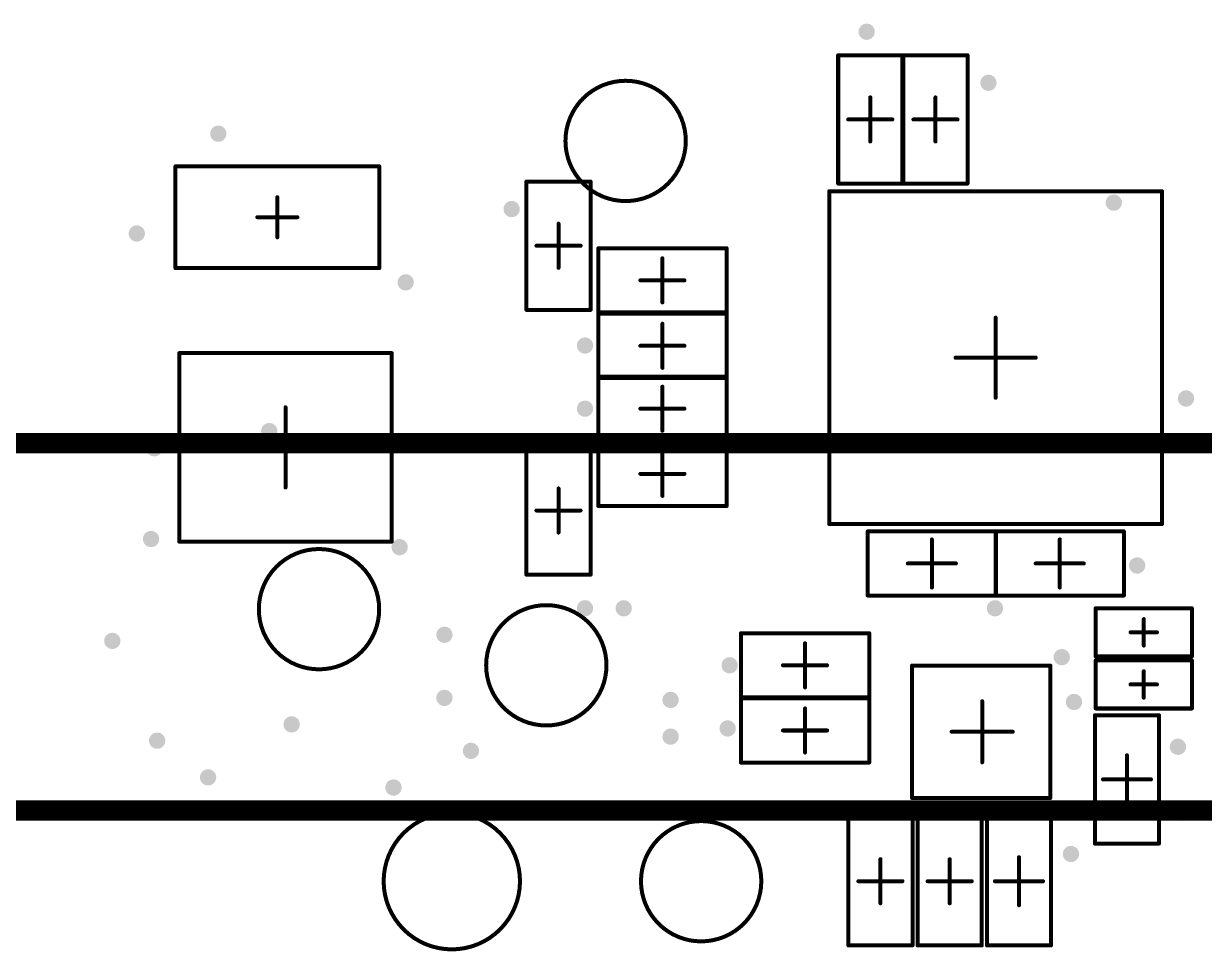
# Model space of a CAD drawing. Header units: inches. Extents: x -0.46 to 4.93, y -0.49 to 6.86.
# Drawn here: x 0.525 to 1.105, y 2.903 to 3.358 of the extents above; entities that cross this region are included whole.
import ezdxf

# ---------------------------------------------------------------- set-up
doc = ezdxf.new("R2010")
doc.units = ezdxf.units.IN
doc.header["$MEASUREMENT"] = 0
for name, color, linetype in [('Dimensions', 56, 'Continuous'), ('Top Courtyard', 56, 'Continuous'), ('Via Holes', 16, 'Continuous')]:
    doc.layers.add(name, color=color, linetype=linetype)

# ---------------------------------------------------------------- blocks, each defined once
blk = doc.blocks.new('LSF0102DQER_60')
at = {"layer": 'Top Courtyard'}
for points in [[(0.03445, 0.03248, 0.00197, 0.00197, 0), (-0.03346, 0.03248, 0.00197, 0.00197, 0)], [(-0.03346, 0.03248, 0.00197, 0.00197, 0), (-0.03346, -0.03248, 0.00197, 0.00197, 0)], [(0.03445, 0.03248, 0.00197, 0.00197, 0), (0.03445, -0.03248, 0.00197, 0.00197, 0)], [(0, -0.015, 0.00197, 0.00197, 0), (0, 0.015, 0.00197, 0.00197, 0)], [(0.015, 0, 0.00197, 0.00197, 0), (-0.015, 0, 0.00197, 0.00197, 0)], [(0.03445, -0.03248, 0.00197, 0.00197, 0), (-0.03346, -0.03248, 0.00197, 0.00197, 0)]]:
    blk.add_lwpolyline(points, format="xyseb", dxfattribs=at)
for points in [[(-0.03396, 0.03248, 0.000984, 0.000984, 1), (-0.03297, 0.03248, 0.000984, 0.000984, 1)], [(-0.03396, 0.03248, 0.000984, 0.000984, 1), (-0.03297, 0.03248, 0.000984, 0.000984, 1)], [(0.03396, 0.03248, 0.000984, 0.000984, 1), (0.03494, 0.03248, 0.000984, 0.000984, 1)], [(0.03396, 0.03248, 0.000984, 0.000984, 1), (0.03494, 0.03248, 0.000984, 0.000984, 1)], [(-0.00049, 0.015, 0.000984, 0.000984, 1), (0.00049, 0.015, 0.000984, 0.000984, 1)], [(-0.01549, 0, 0.000984, 0.000984, 1), (-0.01451, 0, 0.000984, 0.000984, 1)], [(0.01451, 0, 0.000984, 0.000984, 1), (0.01549, 0, 0.000984, 0.000984, 1)], [(-0.00049, -0.015, 0.000984, 0.000984, 1), (0.00049, -0.015, 0.000984, 0.000984, 1)], [(-0.03396, -0.03248, 0.000984, 0.000984, 1), (-0.03297, -0.03248, 0.000984, 0.000984, 1)], [(-0.03396, -0.03248, 0.000984, 0.000984, 1), (-0.03297, -0.03248, 0.000984, 0.000984, 1)], [(0.03396, -0.03248, 0.000984, 0.000984, 1), (0.03494, -0.03248, 0.000984, 0.000984, 1)], [(0.03396, -0.03248, 0.000984, 0.000984, 1), (0.03494, -0.03248, 0.000984, 0.000984, 1)]]:
    blk.add_lwpolyline(points, format="xyseb", close=True, dxfattribs=at)
blk = doc.blocks.new('PQFN50P350X350X100_HS_19N_61')
at = {"layer": 'Top Courtyard'}
for points in [[(0.08169, 0.08169, 0.00197, 0.00197, 0), (-0.08169, 0.08169, 0.00197, 0.00197, 0)], [(-0.08169, 0.08169, 0.00197, 0.00197, 0), (-0.08169, -0.08169, 0.00197, 0.00197, 0)], [(0.08169, 0.08169, 0.00197, 0.00197, 0), (0.08169, -0.08169, 0.00197, 0.00197, 0)], [(0, 0.01969, 0.00197, 0.00197, 0), (0, -0.01969, 0.00197, 0.00197, 0)], [(0.01969, 0, 0.00197, 0.00197, 0), (-0.01969, 0, 0.00197, 0.00197, 0)], [(0.08169, -0.08169, 0.00197, 0.00197, 0), (-0.08169, -0.08169, 0.00197, 0.00197, 0)]]:
    blk.add_lwpolyline(points, format="xyseb", dxfattribs=at)
for points in [[(-0.08218, 0.08169, 0.000984, 0.000984, 1), (-0.0812, 0.08169, 0.000984, 0.000984, 1)], [(-0.08218, 0.08169, 0.000984, 0.000984, 1), (-0.0812, 0.08169, 0.000984, 0.000984, 1)], [(0.0812, 0.08169, 0.000984, 0.000984, 1), (0.08218, 0.08169, 0.000984, 0.000984, 1)], [(0.0812, 0.08169, 0.000984, 0.000984, 1), (0.08218, 0.08169, 0.000984, 0.000984, 1)], [(-0.00049, 0.01969, 0.000984, 0.000984, 1), (0.00049, 0.01969, 0.000984, 0.000984, 1)], [(-0.02018, 0, 0.000984, 0.000984, 1), (-0.01919, 0, 0.000984, 0.000984, 1)], [(0.01919, 0, 0.000984, 0.000984, 1), (0.02018, 0, 0.000984, 0.000984, 1)], [(-0.00049, -0.01969, 0.000984, 0.000984, 1), (0.00049, -0.01969, 0.000984, 0.000984, 1)], [(-0.08218, -0.08169, 0.000984, 0.000984, 1), (-0.0812, -0.08169, 0.000984, 0.000984, 1)], [(-0.08218, -0.08169, 0.000984, 0.000984, 1), (-0.0812, -0.08169, 0.000984, 0.000984, 1)], [(0.0812, -0.08169, 0.000984, 0.000984, 1), (0.08218, -0.08169, 0.000984, 0.000984, 1)], [(0.0812, -0.08169, 0.000984, 0.000984, 1), (0.08218, -0.08169, 0.000984, 0.000984, 1)]]:
    blk.add_lwpolyline(points, format="xyseb", close=True, dxfattribs=at)
blk = doc.blocks.new('TP_1_2___63')
at = {"layer": 'Top Courtyard'}
for points in [[(0.03346, 0, 0.00197, 0.00197, 1), (-0.03346, 0, 0.00197, 0.00197, 1)], [(-0.03396, 0, 0.000984, 0.000984, 1), (-0.03297, 0, 0.000984, 0.000984, 1)], [(0.03297, 0, 0.000984, 0.000984, 1), (0.03396, 0, 0.000984, 0.000984, 1)]]:
    blk.add_lwpolyline(points, format="xyseb", close=True, dxfattribs=at)
blk = doc.blocks.new('TP_1___64')
at = {"layer": 'Top Courtyard'}
for points in [[(0.02953, 0, 0.00197, 0.00197, 1), (-0.02953, 0, 0.00197, 0.00197, 1)], [(-0.03002, 0, 0.000984, 0.000984, 1), (-0.02904, 0, 0.000984, 0.000984, 1)], [(0.02904, 0, 0.000984, 0.000984, 1), (0.03002, 0, 0.000984, 0.000984, 1)]]:
    blk.add_lwpolyline(points, format="xyseb", close=True, dxfattribs=at)
blk = doc.blocks.new('TP_1___65')
at = {"layer": 'Top Courtyard'}
for points in [[(0.02953, 0, 0.00197, 0.00197, 1), (-0.02953, 0, 0.00197, 0.00197, 1)], [(-0.03002, 0, 0.000984, 0.000984, 1), (-0.02904, 0, 0.000984, 0.000984, 1)], [(0.02904, 0, 0.000984, 0.000984, 1), (0.03002, 0, 0.000984, 0.000984, 1)]]:
    blk.add_lwpolyline(points, format="xyseb", close=True, dxfattribs=at)
blk = doc.blocks.new('TP_1___66')
at = {"layer": 'Top Courtyard'}
for points in [[(0.02953, 0, 0.00197, 0.00197, 1), (-0.02953, 0, 0.00197, 0.00197, 1)], [(-0.03002, 0, 0.000984, 0.000984, 1), (-0.02904, 0, 0.000984, 0.000984, 1)], [(0.02904, 0, 0.000984, 0.000984, 1), (0.03002, 0, 0.000984, 0.000984, 1)]]:
    blk.add_lwpolyline(points, format="xyseb", close=True, dxfattribs=at)
blk = doc.blocks.new('TP_1___67')
at = {"layer": 'Top Courtyard'}
for points in [[(0.02953, 0, 0.00197, 0.00197, 1), (-0.02953, 0, 0.00197, 0.00197, 1)], [(-0.03002, 0, 0.000984, 0.000984, 1), (-0.02904, 0, 0.000984, 0.000984, 1)], [(0.02904, 0, 0.000984, 0.000984, 1), (0.03002, 0, 0.000984, 0.000984, 1)]]:
    blk.add_lwpolyline(points, format="xyseb", close=True, dxfattribs=at)
blk = doc.blocks.new('RESC0402_1005__L_73')
at = {"layer": 'Top Courtyard'}
for points in [[(-0.0315, -0.01575, 0.00197, 0.00197, 0), (-0.0315, 0.01575, 0.00197, 0.00197, 0)], [(-0.0315, 0.01575, 0.00197, 0.00197, 0), (0.0315, 0.01575, 0.00197, 0.00197, 0)], [(0, -0.01083, 0.00197, 0.00197, 0), (0, 0.01083, 0.00197, 0.00197, 0)], [(0.0315, -0.01575, 0.00197, 0.00197, 0), (0.0315, 0.01575, 0.00197, 0.00197, 0)], [(-0.01083, 0, 0.00197, 0.00197, 0), (0.01083, 0, 0.00197, 0.00197, 0)], [(-0.0315, -0.01575, 0.00197, 0.00197, 0), (0.0315, -0.01575, 0.00197, 0.00197, 0)]]:
    blk.add_lwpolyline(points, format="xyseb", dxfattribs=at)
for points in [[(-0.03199, 0.01575, 0.000984, 0.000984, 1), (-0.031, 0.01575, 0.000984, 0.000984, 1)], [(-0.03199, 0.01575, 0.000984, 0.000984, 1), (-0.031, 0.01575, 0.000984, 0.000984, 1)], [(-0.00049, 0.01083, 0.000984, 0.000984, 1), (0.00049, 0.01083, 0.000984, 0.000984, 1)], [(0.031, 0.01575, 0.000984, 0.000984, 1), (0.03199, 0.01575, 0.000984, 0.000984, 1)], [(0.031, 0.01575, 0.000984, 0.000984, 1), (0.03199, 0.01575, 0.000984, 0.000984, 1)], [(-0.01132, 0, 0.000984, 0.000984, 1), (-0.01033, 0, 0.000984, 0.000984, 1)], [(0.01033, 0, 0.000984, 0.000984, 1), (0.01132, 0, 0.000984, 0.000984, 1)], [(-0.00049, -0.01083, 0.000984, 0.000984, 1), (0.00049, -0.01083, 0.000984, 0.000984, 1)], [(-0.03199, -0.01575, 0.000984, 0.000984, 1), (-0.031, -0.01575, 0.000984, 0.000984, 1)], [(-0.03199, -0.01575, 0.000984, 0.000984, 1), (-0.031, -0.01575, 0.000984, 0.000984, 1)], [(0.031, -0.01575, 0.000984, 0.000984, 1), (0.03199, -0.01575, 0.000984, 0.000984, 1)], [(0.031, -0.01575, 0.000984, 0.000984, 1), (0.03199, -0.01575, 0.000984, 0.000984, 1)]]:
    blk.add_lwpolyline(points, format="xyseb", close=True, dxfattribs=at)
blk = doc.blocks.new('RESC0201_0603__L_74')
at = {"layer": 'Top Courtyard'}
for points in [[(-0.02362, 0.01181, 0.00197, 0.00197, 0), (-0.02362, -0.01181, 0.00197, 0.00197, 0)], [(-0.02362, 0.01181, 0.00197, 0.00197, 0), (0.02362, 0.01181, 0.00197, 0.00197, 0)], [(0.02362, -0.01181, 0.00197, 0.00197, 0), (0.02362, 0.01181, 0.00197, 0.00197, 0)], [(0, -0.0065, 0.00197, 0.00197, 0), (0, 0.0065, 0.00197, 0.00197, 0)], [(-0.0065, 0, 0.00197, 0.00197, 0), (0.0065, 0, 0.00197, 0.00197, 0)], [(-0.02362, -0.01181, 0.00197, 0.00197, 0), (0.02362, -0.01181, 0.00197, 0.00197, 0)]]:
    blk.add_lwpolyline(points, format="xyseb", dxfattribs=at)
for points in [[(-0.02411, 0.01181, 0.000984, 0.000984, 1), (-0.02313, 0.01181, 0.000984, 0.000984, 1)], [(-0.02411, 0.01181, 0.000984, 0.000984, 1), (-0.02313, 0.01181, 0.000984, 0.000984, 1)], [(0.02313, 0.01181, 0.000984, 0.000984, 1), (0.02411, 0.01181, 0.000984, 0.000984, 1)], [(0.02313, 0.01181, 0.000984, 0.000984, 1), (0.02411, 0.01181, 0.000984, 0.000984, 1)], [(-0.00049, 0.0065, 0.000984, 0.000984, 1), (0.00049, 0.0065, 0.000984, 0.000984, 1)], [(-0.00699, 0, 0.000984, 0.000984, 1), (-0.006, 0, 0.000984, 0.000984, 1)], [(0.006, 0, 0.000984, 0.000984, 1), (0.00699, 0, 0.000984, 0.000984, 1)], [(-0.00049, -0.0065, 0.000984, 0.000984, 1), (0.00049, -0.0065, 0.000984, 0.000984, 1)], [(-0.02411, -0.01181, 0.000984, 0.000984, 1), (-0.02313, -0.01181, 0.000984, 0.000984, 1)], [(-0.02411, -0.01181, 0.000984, 0.000984, 1), (-0.02313, -0.01181, 0.000984, 0.000984, 1)], [(0.02313, -0.01181, 0.000984, 0.000984, 1), (0.02411, -0.01181, 0.000984, 0.000984, 1)], [(0.02313, -0.01181, 0.000984, 0.000984, 1), (0.02411, -0.01181, 0.000984, 0.000984, 1)]]:
    blk.add_lwpolyline(points, format="xyseb", close=True, dxfattribs=at)
blk = doc.blocks.new('RESC0402_1005__L_75')
at = {"layer": 'Top Courtyard'}
for points in [[(-0.0315, -0.01575, 0.00197, 0.00197, 0), (-0.0315, 0.01575, 0.00197, 0.00197, 0)], [(-0.0315, 0.01575, 0.00197, 0.00197, 0), (0.0315, 0.01575, 0.00197, 0.00197, 0)], [(0, -0.01083, 0.00197, 0.00197, 0), (0, 0.01083, 0.00197, 0.00197, 0)], [(0.0315, -0.01575, 0.00197, 0.00197, 0), (0.0315, 0.01575, 0.00197, 0.00197, 0)], [(-0.01083, 0, 0.00197, 0.00197, 0), (0.01083, 0, 0.00197, 0.00197, 0)], [(-0.0315, -0.01575, 0.00197, 0.00197, 0), (0.0315, -0.01575, 0.00197, 0.00197, 0)]]:
    blk.add_lwpolyline(points, format="xyseb", dxfattribs=at)
for points in [[(-0.03199, 0.01575, 0.000984, 0.000984, 1), (-0.031, 0.01575, 0.000984, 0.000984, 1)], [(-0.03199, 0.01575, 0.000984, 0.000984, 1), (-0.031, 0.01575, 0.000984, 0.000984, 1)], [(-0.00049, 0.01083, 0.000984, 0.000984, 1), (0.00049, 0.01083, 0.000984, 0.000984, 1)], [(0.031, 0.01575, 0.000984, 0.000984, 1), (0.03199, 0.01575, 0.000984, 0.000984, 1)], [(0.031, 0.01575, 0.000984, 0.000984, 1), (0.03199, 0.01575, 0.000984, 0.000984, 1)], [(-0.01132, 0, 0.000984, 0.000984, 1), (-0.01033, 0, 0.000984, 0.000984, 1)], [(0.01033, 0, 0.000984, 0.000984, 1), (0.01132, 0, 0.000984, 0.000984, 1)], [(-0.00049, -0.01083, 0.000984, 0.000984, 1), (0.00049, -0.01083, 0.000984, 0.000984, 1)], [(-0.03199, -0.01575, 0.000984, 0.000984, 1), (-0.031, -0.01575, 0.000984, 0.000984, 1)], [(-0.03199, -0.01575, 0.000984, 0.000984, 1), (-0.031, -0.01575, 0.000984, 0.000984, 1)], [(0.031, -0.01575, 0.000984, 0.000984, 1), (0.03199, -0.01575, 0.000984, 0.000984, 1)], [(0.031, -0.01575, 0.000984, 0.000984, 1), (0.03199, -0.01575, 0.000984, 0.000984, 1)]]:
    blk.add_lwpolyline(points, format="xyseb", close=True, dxfattribs=at)
blk = doc.blocks.new('RESC0201_0603__L_76')
at = {"layer": 'Top Courtyard'}
for points in [[(-0.02362, -0.01181, 0.00197, 0.00197, 0), (-0.02362, 0.01181, 0.00197, 0.00197, 0)], [(-0.02362, 0.01181, 0.00197, 0.00197, 0), (0.02362, 0.01181, 0.00197, 0.00197, 0)], [(0.02362, -0.01181, 0.00197, 0.00197, 0), (0.02362, 0.01181, 0.00197, 0.00197, 0)], [(0, -0.0065, 0.00197, 0.00197, 0), (0, 0.0065, 0.00197, 0.00197, 0)], [(-0.0065, 0, 0.00197, 0.00197, 0), (0.0065, 0, 0.00197, 0.00197, 0)], [(-0.02362, -0.01181, 0.00197, 0.00197, 0), (0.02362, -0.01181, 0.00197, 0.00197, 0)]]:
    blk.add_lwpolyline(points, format="xyseb", dxfattribs=at)
for points in [[(-0.02411, 0.01181, 0.000984, 0.000984, 1), (-0.02313, 0.01181, 0.000984, 0.000984, 1)], [(-0.02411, 0.01181, 0.000984, 0.000984, 1), (-0.02313, 0.01181, 0.000984, 0.000984, 1)], [(0.02313, 0.01181, 0.000984, 0.000984, 1), (0.02411, 0.01181, 0.000984, 0.000984, 1)], [(0.02313, 0.01181, 0.000984, 0.000984, 1), (0.02411, 0.01181, 0.000984, 0.000984, 1)], [(-0.00049, 0.0065, 0.000984, 0.000984, 1), (0.00049, 0.0065, 0.000984, 0.000984, 1)], [(-0.00699, 0, 0.000984, 0.000984, 1), (-0.006, 0, 0.000984, 0.000984, 1)], [(0.006, 0, 0.000984, 0.000984, 1), (0.00699, 0, 0.000984, 0.000984, 1)], [(-0.00049, -0.0065, 0.000984, 0.000984, 1), (0.00049, -0.0065, 0.000984, 0.000984, 1)], [(-0.02411, -0.01181, 0.000984, 0.000984, 1), (-0.02313, -0.01181, 0.000984, 0.000984, 1)], [(-0.02411, -0.01181, 0.000984, 0.000984, 1), (-0.02313, -0.01181, 0.000984, 0.000984, 1)], [(0.02313, -0.01181, 0.000984, 0.000984, 1), (0.02411, -0.01181, 0.000984, 0.000984, 1)], [(0.02313, -0.01181, 0.000984, 0.000984, 1), (0.02411, -0.01181, 0.000984, 0.000984, 1)]]:
    blk.add_lwpolyline(points, format="xyseb", close=True, dxfattribs=at)
blk = doc.blocks.new('RESC0402_1005__L_77')
at = {"layer": 'Top Courtyard'}
for points in [[(-0.0315, 0.01575, 0.00197, 0.00197, 0), (-0.0315, -0.01575, 0.00197, 0.00197, 0)], [(-0.0315, 0.01575, 0.00197, 0.00197, 0), (0.0315, 0.01575, 0.00197, 0.00197, 0)], [(0, 0.01083, 0.00197, 0.00197, 0), (0, -0.01083, 0.00197, 0.00197, 0)], [(0.0315, 0.01575, 0.00197, 0.00197, 0), (0.0315, -0.01575, 0.00197, 0.00197, 0)], [(-0.01083, 0, 0.00197, 0.00197, 0), (0.01083, 0, 0.00197, 0.00197, 0)], [(-0.0315, -0.01575, 0.00197, 0.00197, 0), (0.0315, -0.01575, 0.00197, 0.00197, 0)]]:
    blk.add_lwpolyline(points, format="xyseb", dxfattribs=at)
for points in [[(-0.03199, 0.01575, 0.000984, 0.000984, 1), (-0.031, 0.01575, 0.000984, 0.000984, 1)], [(-0.03199, 0.01575, 0.000984, 0.000984, 1), (-0.031, 0.01575, 0.000984, 0.000984, 1)], [(-0.00049, 0.01083, 0.000984, 0.000984, 1), (0.00049, 0.01083, 0.000984, 0.000984, 1)], [(0.031, 0.01575, 0.000984, 0.000984, 1), (0.03199, 0.01575, 0.000984, 0.000984, 1)], [(0.031, 0.01575, 0.000984, 0.000984, 1), (0.03199, 0.01575, 0.000984, 0.000984, 1)], [(-0.01132, 0, 0.000984, 0.000984, 1), (-0.01033, 0, 0.000984, 0.000984, 1)], [(0.01033, 0, 0.000984, 0.000984, 1), (0.01132, 0, 0.000984, 0.000984, 1)], [(-0.00049, -0.01083, 0.000984, 0.000984, 1), (0.00049, -0.01083, 0.000984, 0.000984, 1)], [(-0.03199, -0.01575, 0.000984, 0.000984, 1), (-0.031, -0.01575, 0.000984, 0.000984, 1)], [(-0.03199, -0.01575, 0.000984, 0.000984, 1), (-0.031, -0.01575, 0.000984, 0.000984, 1)], [(0.031, -0.01575, 0.000984, 0.000984, 1), (0.03199, -0.01575, 0.000984, 0.000984, 1)], [(0.031, -0.01575, 0.000984, 0.000984, 1), (0.03199, -0.01575, 0.000984, 0.000984, 1)]]:
    blk.add_lwpolyline(points, format="xyseb", close=True, dxfattribs=at)
blk = doc.blocks.new('RESC0402_1005__L_78')
at = {"layer": 'Top Courtyard'}
for points in [[(-0.0315, 0.01575, 0.00197, 0.00197, 0), (-0.0315, -0.01575, 0.00197, 0.00197, 0)], [(-0.0315, 0.01575, 0.00197, 0.00197, 0), (0.0315, 0.01575, 0.00197, 0.00197, 0)], [(0, 0.01083, 0.00197, 0.00197, 0), (0, -0.01083, 0.00197, 0.00197, 0)], [(0.0315, 0.01575, 0.00197, 0.00197, 0), (0.0315, -0.01575, 0.00197, 0.00197, 0)], [(-0.01083, 0, 0.00197, 0.00197, 0), (0.01083, 0, 0.00197, 0.00197, 0)], [(0.0315, -0.01575, 0.00197, 0.00197, 0), (-0.0315, -0.01575, 0.00197, 0.00197, 0)]]:
    blk.add_lwpolyline(points, format="xyseb", dxfattribs=at)
for points in [[(-0.03199, 0.01575, 0.000984, 0.000984, 1), (-0.031, 0.01575, 0.000984, 0.000984, 1)], [(-0.03199, 0.01575, 0.000984, 0.000984, 1), (-0.031, 0.01575, 0.000984, 0.000984, 1)], [(-0.00049, 0.01083, 0.000984, 0.000984, 1), (0.00049, 0.01083, 0.000984, 0.000984, 1)], [(0.031, 0.01575, 0.000984, 0.000984, 1), (0.03199, 0.01575, 0.000984, 0.000984, 1)], [(0.031, 0.01575, 0.000984, 0.000984, 1), (0.03199, 0.01575, 0.000984, 0.000984, 1)], [(-0.01132, 0, 0.000984, 0.000984, 1), (-0.01033, 0, 0.000984, 0.000984, 1)], [(0.01033, 0, 0.000984, 0.000984, 1), (0.01132, 0, 0.000984, 0.000984, 1)], [(-0.00049, -0.01083, 0.000984, 0.000984, 1), (0.00049, -0.01083, 0.000984, 0.000984, 1)], [(-0.03199, -0.01575, 0.000984, 0.000984, 1), (-0.031, -0.01575, 0.000984, 0.000984, 1)], [(-0.03199, -0.01575, 0.000984, 0.000984, 1), (-0.031, -0.01575, 0.000984, 0.000984, 1)], [(0.031, -0.01575, 0.000984, 0.000984, 1), (0.03199, -0.01575, 0.000984, 0.000984, 1)], [(0.031, -0.01575, 0.000984, 0.000984, 1), (0.03199, -0.01575, 0.000984, 0.000984, 1)]]:
    blk.add_lwpolyline(points, format="xyseb", close=True, dxfattribs=at)
blk = doc.blocks.new('RESC0402_1005__L_79')
at = {"layer": 'Top Courtyard'}
for points in [[(-0.0315, -0.01575, 0.00197, 0.00197, 0), (-0.0315, 0.01575, 0.00197, 0.00197, 0)], [(-0.0315, 0.01575, 0.00197, 0.00197, 0), (0.0315, 0.01575, 0.00197, 0.00197, 0)], [(0, 0.01083, 0.00197, 0.00197, 0), (0, -0.01083, 0.00197, 0.00197, 0)], [(0.0315, -0.01575, 0.00197, 0.00197, 0), (0.0315, 0.01575, 0.00197, 0.00197, 0)], [(-0.01083, 0, 0.00197, 0.00197, 0), (0.01083, 0, 0.00197, 0.00197, 0)], [(-0.0315, -0.01575, 0.00197, 0.00197, 0), (0.0315, -0.01575, 0.00197, 0.00197, 0)]]:
    blk.add_lwpolyline(points, format="xyseb", dxfattribs=at)
for points in [[(-0.03199, 0.01575, 0.000984, 0.000984, 1), (-0.031, 0.01575, 0.000984, 0.000984, 1)], [(-0.03199, 0.01575, 0.000984, 0.000984, 1), (-0.031, 0.01575, 0.000984, 0.000984, 1)], [(-0.00049, 0.01083, 0.000984, 0.000984, 1), (0.00049, 0.01083, 0.000984, 0.000984, 1)], [(0.031, 0.01575, 0.000984, 0.000984, 1), (0.03199, 0.01575, 0.000984, 0.000984, 1)], [(0.031, 0.01575, 0.000984, 0.000984, 1), (0.03199, 0.01575, 0.000984, 0.000984, 1)], [(-0.01132, 0, 0.000984, 0.000984, 1), (-0.01033, 0, 0.000984, 0.000984, 1)], [(0.01033, 0, 0.000984, 0.000984, 1), (0.01132, 0, 0.000984, 0.000984, 1)], [(-0.00049, -0.01083, 0.000984, 0.000984, 1), (0.00049, -0.01083, 0.000984, 0.000984, 1)], [(-0.03199, -0.01575, 0.000984, 0.000984, 1), (-0.031, -0.01575, 0.000984, 0.000984, 1)], [(-0.03199, -0.01575, 0.000984, 0.000984, 1), (-0.031, -0.01575, 0.000984, 0.000984, 1)], [(0.031, -0.01575, 0.000984, 0.000984, 1), (0.03199, -0.01575, 0.000984, 0.000984, 1)], [(0.031, -0.01575, 0.000984, 0.000984, 1), (0.03199, -0.01575, 0.000984, 0.000984, 1)]]:
    blk.add_lwpolyline(points, format="xyseb", close=True, dxfattribs=at)
blk = doc.blocks.new('RESC0402_1005__L_80')
at = {"layer": 'Top Courtyard'}
for points in [[(-0.0315, -0.01575, 0.00197, 0.00197, 0), (-0.0315, 0.01575, 0.00197, 0.00197, 0)], [(-0.0315, 0.01575, 0.00197, 0.00197, 0), (0.0315, 0.01575, 0.00197, 0.00197, 0)], [(0, -0.01083, 0.00197, 0.00197, 0), (0, 0.01083, 0.00197, 0.00197, 0)], [(0.0315, -0.01575, 0.00197, 0.00197, 0), (0.0315, 0.01575, 0.00197, 0.00197, 0)], [(-0.01083, 0, 0.00197, 0.00197, 0), (0.01083, 0, 0.00197, 0.00197, 0)], [(-0.0315, -0.01575, 0.00197, 0.00197, 0), (0.0315, -0.01575, 0.00197, 0.00197, 0)]]:
    blk.add_lwpolyline(points, format="xyseb", dxfattribs=at)
for points in [[(-0.03199, 0.01575, 0.000984, 0.000984, 1), (-0.031, 0.01575, 0.000984, 0.000984, 1)], [(-0.03199, 0.01575, 0.000984, 0.000984, 1), (-0.031, 0.01575, 0.000984, 0.000984, 1)], [(-0.00049, 0.01083, 0.000984, 0.000984, 1), (0.00049, 0.01083, 0.000984, 0.000984, 1)], [(0.031, 0.01575, 0.000984, 0.000984, 1), (0.03199, 0.01575, 0.000984, 0.000984, 1)], [(0.031, 0.01575, 0.000984, 0.000984, 1), (0.03199, 0.01575, 0.000984, 0.000984, 1)], [(-0.01132, 0, 0.000984, 0.000984, 1), (-0.01033, 0, 0.000984, 0.000984, 1)], [(0.01033, 0, 0.000984, 0.000984, 1), (0.01132, 0, 0.000984, 0.000984, 1)], [(-0.00049, -0.01083, 0.000984, 0.000984, 1), (0.00049, -0.01083, 0.000984, 0.000984, 1)], [(-0.03199, -0.01575, 0.000984, 0.000984, 1), (-0.031, -0.01575, 0.000984, 0.000984, 1)], [(-0.03199, -0.01575, 0.000984, 0.000984, 1), (-0.031, -0.01575, 0.000984, 0.000984, 1)], [(0.031, -0.01575, 0.000984, 0.000984, 1), (0.03199, -0.01575, 0.000984, 0.000984, 1)], [(0.031, -0.01575, 0.000984, 0.000984, 1), (0.03199, -0.01575, 0.000984, 0.000984, 1)]]:
    blk.add_lwpolyline(points, format="xyseb", close=True, dxfattribs=at)
blk = doc.blocks.new('RESC0402_1005__L_81')
at = {"layer": 'Top Courtyard'}
for points in [[(-0.0315, -0.01575, 0.00197, 0.00197, 0), (-0.0315, 0.01575, 0.00197, 0.00197, 0)], [(-0.0315, 0.01575, 0.00197, 0.00197, 0), (0.0315, 0.01575, 0.00197, 0.00197, 0)], [(0, -0.01083, 0.00197, 0.00197, 0), (0, 0.01083, 0.00197, 0.00197, 0)], [(0.0315, 0.01575, 0.00197, 0.00197, 0), (0.0315, -0.01575, 0.00197, 0.00197, 0)], [(-0.01083, 0, 0.00197, 0.00197, 0), (0.01083, 0, 0.00197, 0.00197, 0)], [(-0.0315, -0.01575, 0.00197, 0.00197, 0), (0.0315, -0.01575, 0.00197, 0.00197, 0)]]:
    blk.add_lwpolyline(points, format="xyseb", dxfattribs=at)
for points in [[(-0.03199, 0.01575, 0.000984, 0.000984, 1), (-0.031, 0.01575, 0.000984, 0.000984, 1)], [(-0.03199, 0.01575, 0.000984, 0.000984, 1), (-0.031, 0.01575, 0.000984, 0.000984, 1)], [(-0.00049, 0.01083, 0.000984, 0.000984, 1), (0.00049, 0.01083, 0.000984, 0.000984, 1)], [(0.031, 0.01575, 0.000984, 0.000984, 1), (0.03199, 0.01575, 0.000984, 0.000984, 1)], [(0.031, 0.01575, 0.000984, 0.000984, 1), (0.03199, 0.01575, 0.000984, 0.000984, 1)], [(-0.01132, 0, 0.000984, 0.000984, 1), (-0.01033, 0, 0.000984, 0.000984, 1)], [(0.01033, 0, 0.000984, 0.000984, 1), (0.01132, 0, 0.000984, 0.000984, 1)], [(-0.00049, -0.01083, 0.000984, 0.000984, 1), (0.00049, -0.01083, 0.000984, 0.000984, 1)], [(-0.03199, -0.01575, 0.000984, 0.000984, 1), (-0.031, -0.01575, 0.000984, 0.000984, 1)], [(-0.03199, -0.01575, 0.000984, 0.000984, 1), (-0.031, -0.01575, 0.000984, 0.000984, 1)], [(0.031, -0.01575, 0.000984, 0.000984, 1), (0.03199, -0.01575, 0.000984, 0.000984, 1)], [(0.031, -0.01575, 0.000984, 0.000984, 1), (0.03199, -0.01575, 0.000984, 0.000984, 1)]]:
    blk.add_lwpolyline(points, format="xyseb", close=True, dxfattribs=at)
blk = doc.blocks.new('RESC0402_1005__L_82')
at = {"layer": 'Top Courtyard'}
for points in [[(-0.0315, -0.01575, 0.00197, 0.00197, 0), (-0.0315, 0.01575, 0.00197, 0.00197, 0)], [(-0.0315, 0.01575, 0.00197, 0.00197, 0), (0.0315, 0.01575, 0.00197, 0.00197, 0)], [(0, -0.01083, 0.00197, 0.00197, 0), (0, 0.01083, 0.00197, 0.00197, 0)], [(0.0315, -0.01575, 0.00197, 0.00197, 0), (0.0315, 0.01575, 0.00197, 0.00197, 0)], [(-0.01083, 0, 0.00197, 0.00197, 0), (0.01083, 0, 0.00197, 0.00197, 0)], [(-0.0315, -0.01575, 0.00197, 0.00197, 0), (0.0315, -0.01575, 0.00197, 0.00197, 0)]]:
    blk.add_lwpolyline(points, format="xyseb", dxfattribs=at)
for points in [[(-0.03199, 0.01575, 0.000984, 0.000984, 1), (-0.031, 0.01575, 0.000984, 0.000984, 1)], [(-0.03199, 0.01575, 0.000984, 0.000984, 1), (-0.031, 0.01575, 0.000984, 0.000984, 1)], [(-0.00049, 0.01083, 0.000984, 0.000984, 1), (0.00049, 0.01083, 0.000984, 0.000984, 1)], [(0.031, 0.01575, 0.000984, 0.000984, 1), (0.03199, 0.01575, 0.000984, 0.000984, 1)], [(0.031, 0.01575, 0.000984, 0.000984, 1), (0.03199, 0.01575, 0.000984, 0.000984, 1)], [(-0.01132, 0, 0.000984, 0.000984, 1), (-0.01033, 0, 0.000984, 0.000984, 1)], [(0.01033, 0, 0.000984, 0.000984, 1), (0.01132, 0, 0.000984, 0.000984, 1)], [(-0.00049, -0.01083, 0.000984, 0.000984, 1), (0.00049, -0.01083, 0.000984, 0.000984, 1)], [(-0.03199, -0.01575, 0.000984, 0.000984, 1), (-0.031, -0.01575, 0.000984, 0.000984, 1)], [(-0.03199, -0.01575, 0.000984, 0.000984, 1), (-0.031, -0.01575, 0.000984, 0.000984, 1)], [(0.031, -0.01575, 0.000984, 0.000984, 1), (0.03199, -0.01575, 0.000984, 0.000984, 1)], [(0.031, -0.01575, 0.000984, 0.000984, 1), (0.03199, -0.01575, 0.000984, 0.000984, 1)]]:
    blk.add_lwpolyline(points, format="xyseb", close=True, dxfattribs=at)
blk = doc.blocks.new('RESC0402_1005__L_83')
at = {"layer": 'Top Courtyard'}
for points in [[(-0.0315, -0.01575, 0.00197, 0.00197, 0), (-0.0315, 0.01575, 0.00197, 0.00197, 0)], [(0.0315, 0.01575, 0.00197, 0.00197, 0), (-0.0315, 0.01575, 0.00197, 0.00197, 0)], [(0, -0.01083, 0.00197, 0.00197, 0), (0, 0.01083, 0.00197, 0.00197, 0)], [(0.0315, -0.01575, 0.00197, 0.00197, 0), (0.0315, 0.01575, 0.00197, 0.00197, 0)], [(0.01083, 0, 0.00197, 0.00197, 0), (-0.01083, 0, 0.00197, 0.00197, 0)], [(0.0315, -0.01575, 0.00197, 0.00197, 0), (-0.0315, -0.01575, 0.00197, 0.00197, 0)]]:
    blk.add_lwpolyline(points, format="xyseb", dxfattribs=at)
for points in [[(-0.03199, 0.01575, 0.000984, 0.000984, 1), (-0.031, 0.01575, 0.000984, 0.000984, 1)], [(-0.03199, 0.01575, 0.000984, 0.000984, 1), (-0.031, 0.01575, 0.000984, 0.000984, 1)], [(-0.00049, 0.01083, 0.000984, 0.000984, 1), (0.00049, 0.01083, 0.000984, 0.000984, 1)], [(0.031, 0.01575, 0.000984, 0.000984, 1), (0.03199, 0.01575, 0.000984, 0.000984, 1)], [(0.031, 0.01575, 0.000984, 0.000984, 1), (0.03199, 0.01575, 0.000984, 0.000984, 1)], [(-0.01132, 0, 0.000984, 0.000984, 1), (-0.01033, 0, 0.000984, 0.000984, 1)], [(0.01033, 0, 0.000984, 0.000984, 1), (0.01132, 0, 0.000984, 0.000984, 1)], [(-0.00049, -0.01083, 0.000984, 0.000984, 1), (0.00049, -0.01083, 0.000984, 0.000984, 1)], [(-0.03199, -0.01575, 0.000984, 0.000984, 1), (-0.031, -0.01575, 0.000984, 0.000984, 1)], [(-0.03199, -0.01575, 0.000984, 0.000984, 1), (-0.031, -0.01575, 0.000984, 0.000984, 1)], [(0.031, -0.01575, 0.000984, 0.000984, 1), (0.03199, -0.01575, 0.000984, 0.000984, 1)], [(0.031, -0.01575, 0.000984, 0.000984, 1), (0.03199, -0.01575, 0.000984, 0.000984, 1)]]:
    blk.add_lwpolyline(points, format="xyseb", close=True, dxfattribs=at)
blk = doc.blocks.new('RESC0402_1005__L_84')
at = {"layer": 'Top Courtyard'}
for points in [[(-0.0315, 0.01575, 0.00197, 0.00197, 0), (-0.0315, -0.01575, 0.00197, 0.00197, 0)], [(0.0315, 0.01575, 0.00197, 0.00197, 0), (-0.0315, 0.01575, 0.00197, 0.00197, 0)], [(0, 0.01083, 0.00197, 0.00197, 0), (0, -0.01083, 0.00197, 0.00197, 0)], [(0.0315, 0.01575, 0.00197, 0.00197, 0), (0.0315, -0.01575, 0.00197, 0.00197, 0)], [(-0.01083, 0, 0.00197, 0.00197, 0), (0.01083, 0, 0.00197, 0.00197, 0)], [(-0.0315, -0.01575, 0.00197, 0.00197, 0), (0.0315, -0.01575, 0.00197, 0.00197, 0)]]:
    blk.add_lwpolyline(points, format="xyseb", dxfattribs=at)
for points in [[(-0.03199, 0.01575, 0.000984, 0.000984, 1), (-0.031, 0.01575, 0.000984, 0.000984, 1)], [(-0.03199, 0.01575, 0.000984, 0.000984, 1), (-0.031, 0.01575, 0.000984, 0.000984, 1)], [(-0.00049, 0.01083, 0.000984, 0.000984, 1), (0.00049, 0.01083, 0.000984, 0.000984, 1)], [(0.031, 0.01575, 0.000984, 0.000984, 1), (0.03199, 0.01575, 0.000984, 0.000984, 1)], [(0.031, 0.01575, 0.000984, 0.000984, 1), (0.03199, 0.01575, 0.000984, 0.000984, 1)], [(-0.01132, 0, 0.000984, 0.000984, 1), (-0.01033, 0, 0.000984, 0.000984, 1)], [(0.01033, 0, 0.000984, 0.000984, 1), (0.01132, 0, 0.000984, 0.000984, 1)], [(-0.00049, -0.01083, 0.000984, 0.000984, 1), (0.00049, -0.01083, 0.000984, 0.000984, 1)], [(-0.03199, -0.01575, 0.000984, 0.000984, 1), (-0.031, -0.01575, 0.000984, 0.000984, 1)], [(-0.03199, -0.01575, 0.000984, 0.000984, 1), (-0.031, -0.01575, 0.000984, 0.000984, 1)], [(0.031, -0.01575, 0.000984, 0.000984, 1), (0.03199, -0.01575, 0.000984, 0.000984, 1)], [(0.031, -0.01575, 0.000984, 0.000984, 1), (0.03199, -0.01575, 0.000984, 0.000984, 1)]]:
    blk.add_lwpolyline(points, format="xyseb", close=True, dxfattribs=at)
blk = doc.blocks.new('RESC0402_1005__L_85')
at = {"layer": 'Top Courtyard'}
for points in [[(-0.0315, 0.01575, 0.00197, 0.00197, 0), (-0.0315, -0.01575, 0.00197, 0.00197, 0)], [(-0.0315, 0.01575, 0.00197, 0.00197, 0), (0.0315, 0.01575, 0.00197, 0.00197, 0)], [(0, 0.01083, 0.00197, 0.00197, 0), (0, -0.01083, 0.00197, 0.00197, 0)], [(0.0315, 0.01575, 0.00197, 0.00197, 0), (0.0315, -0.01575, 0.00197, 0.00197, 0)], [(-0.01083, 0, 0.00197, 0.00197, 0), (0.01083, 0, 0.00197, 0.00197, 0)], [(-0.0315, -0.01575, 0.00197, 0.00197, 0), (0.0315, -0.01575, 0.00197, 0.00197, 0)]]:
    blk.add_lwpolyline(points, format="xyseb", dxfattribs=at)
for points in [[(-0.03199, 0.01575, 0.000984, 0.000984, 1), (-0.031, 0.01575, 0.000984, 0.000984, 1)], [(-0.03199, 0.01575, 0.000984, 0.000984, 1), (-0.031, 0.01575, 0.000984, 0.000984, 1)], [(-0.00049, 0.01083, 0.000984, 0.000984, 1), (0.00049, 0.01083, 0.000984, 0.000984, 1)], [(0.031, 0.01575, 0.000984, 0.000984, 1), (0.03199, 0.01575, 0.000984, 0.000984, 1)], [(0.031, 0.01575, 0.000984, 0.000984, 1), (0.03199, 0.01575, 0.000984, 0.000984, 1)], [(-0.01132, 0, 0.000984, 0.000984, 1), (-0.01033, 0, 0.000984, 0.000984, 1)], [(0.01033, 0, 0.000984, 0.000984, 1), (0.01132, 0, 0.000984, 0.000984, 1)], [(-0.00049, -0.01083, 0.000984, 0.000984, 1), (0.00049, -0.01083, 0.000984, 0.000984, 1)], [(-0.03199, -0.01575, 0.000984, 0.000984, 1), (-0.031, -0.01575, 0.000984, 0.000984, 1)], [(-0.03199, -0.01575, 0.000984, 0.000984, 1), (-0.031, -0.01575, 0.000984, 0.000984, 1)], [(0.031, -0.01575, 0.000984, 0.000984, 1), (0.03199, -0.01575, 0.000984, 0.000984, 1)], [(0.031, -0.01575, 0.000984, 0.000984, 1), (0.03199, -0.01575, 0.000984, 0.000984, 1)]]:
    blk.add_lwpolyline(points, format="xyseb", close=True, dxfattribs=at)
blk = doc.blocks.new('RESC0402_1005__L_86')
at = {"layer": 'Top Courtyard'}
for points in [[(-0.0315, 0.01575, 0.00197, 0.00197, 0), (-0.0315, -0.01575, 0.00197, 0.00197, 0)], [(-0.0315, 0.01575, 0.00197, 0.00197, 0), (0.0315, 0.01575, 0.00197, 0.00197, 0)], [(0, 0.01083, 0.00197, 0.00197, 0), (0, -0.01083, 0.00197, 0.00197, 0)], [(0.0315, 0.01575, 0.00197, 0.00197, 0), (0.0315, -0.01575, 0.00197, 0.00197, 0)], [(-0.01083, 0, 0.00197, 0.00197, 0), (0.01083, 0, 0.00197, 0.00197, 0)], [(0.0315, -0.01575, 0.00197, 0.00197, 0), (-0.0315, -0.01575, 0.00197, 0.00197, 0)]]:
    blk.add_lwpolyline(points, format="xyseb", dxfattribs=at)
for points in [[(-0.03199, 0.01575, 0.000984, 0.000984, 1), (-0.031, 0.01575, 0.000984, 0.000984, 1)], [(-0.03199, 0.01575, 0.000984, 0.000984, 1), (-0.031, 0.01575, 0.000984, 0.000984, 1)], [(-0.00049, 0.01083, 0.000984, 0.000984, 1), (0.00049, 0.01083, 0.000984, 0.000984, 1)], [(0.031, 0.01575, 0.000984, 0.000984, 1), (0.03199, 0.01575, 0.000984, 0.000984, 1)], [(0.031, 0.01575, 0.000984, 0.000984, 1), (0.03199, 0.01575, 0.000984, 0.000984, 1)], [(-0.01132, 0, 0.000984, 0.000984, 1), (-0.01033, 0, 0.000984, 0.000984, 1)], [(0.01033, 0, 0.000984, 0.000984, 1), (0.01132, 0, 0.000984, 0.000984, 1)], [(-0.00049, -0.01083, 0.000984, 0.000984, 1), (0.00049, -0.01083, 0.000984, 0.000984, 1)], [(-0.03199, -0.01575, 0.000984, 0.000984, 1), (-0.031, -0.01575, 0.000984, 0.000984, 1)], [(-0.03199, -0.01575, 0.000984, 0.000984, 1), (-0.031, -0.01575, 0.000984, 0.000984, 1)], [(0.031, -0.01575, 0.000984, 0.000984, 1), (0.03199, -0.01575, 0.000984, 0.000984, 1)], [(0.031, -0.01575, 0.000984, 0.000984, 1), (0.03199, -0.01575, 0.000984, 0.000984, 1)]]:
    blk.add_lwpolyline(points, format="xyseb", close=True, dxfattribs=at)
blk = doc.blocks.new('VISH_TLMX1100_V_95')
at = {"layer": 'Top Courtyard'}
for points in [[(-0.05, 0.025, 0.00197, 0.00197, 0), (0.05, 0.025, 0.00197, 0.00197, 0)], [(-0.05, 0.025, 0.00197, 0.00197, 0), (-0.05, -0.025, 0.00197, 0.00197, 0)], [(0.05, -0.025, 0.00197, 0.00197, 0), (0.05, 0.025, 0.00197, 0.00197, 0)], [(0, -0.00984, 0.00197, 0.00197, 0), (0, 0.00984, 0.00197, 0.00197, 0)], [(-0.00984, 0, 0.00197, 0.00197, 0), (0.00984, 0, 0.00197, 0.00197, 0)], [(-0.05, -0.025, 0.00197, 0.00197, 0), (0.05, -0.025, 0.00197, 0.00197, 0)]]:
    blk.add_lwpolyline(points, format="xyseb", dxfattribs=at)
for points in [[(-0.05049, 0.025, 0.000984, 0.000984, 1), (-0.04951, 0.025, 0.000984, 0.000984, 1)], [(-0.05049, 0.025, 0.000984, 0.000984, 1), (-0.04951, 0.025, 0.000984, 0.000984, 1)], [(0.04951, 0.025, 0.000984, 0.000984, 1), (0.05049, 0.025, 0.000984, 0.000984, 1)], [(0.04951, 0.025, 0.000984, 0.000984, 1), (0.05049, 0.025, 0.000984, 0.000984, 1)], [(-0.00049, 0.00984, 0.000984, 0.000984, 1), (0.00049, 0.00984, 0.000984, 0.000984, 1)], [(-0.01033, 0, 0.000984, 0.000984, 1), (-0.00935, 0, 0.000984, 0.000984, 1)], [(0.00935, 0, 0.000984, 0.000984, 1), (0.01033, 0, 0.000984, 0.000984, 1)], [(-0.00049, -0.00984, 0.000984, 0.000984, 1), (0.00049, -0.00984, 0.000984, 0.000984, 1)], [(-0.05049, -0.025, 0.000984, 0.000984, 1), (-0.04951, -0.025, 0.000984, 0.000984, 1)], [(-0.05049, -0.025, 0.000984, 0.000984, 1), (-0.04951, -0.025, 0.000984, 0.000984, 1)], [(0.04951, -0.025, 0.000984, 0.000984, 1), (0.05049, -0.025, 0.000984, 0.000984, 1)], [(0.04951, -0.025, 0.000984, 0.000984, 1), (0.05049, -0.025, 0.000984, 0.000984, 1)]]:
    blk.add_lwpolyline(points, format="xyseb", close=True, dxfattribs=at)
blk = doc.blocks.new('PESD3V3L4UG_115_98')
at = {"layer": 'Top Courtyard'}
for points in [[(-0.05217, 0.04626, 0.00197, 0.00197, 0), (0.05217, 0.04626, 0.00197, 0.00197, 0)], [(-0.05217, -0.04626, 0.00197, 0.00197, 0), (-0.05217, 0.04626, 0.00197, 0.00197, 0)], [(0.05217, -0.04626, 0.00197, 0.00197, 0), (0.05217, 0.04626, 0.00197, 0.00197, 0)], [(0, -0.01969, 0.00197, 0.00197, 0), (0, 0.01969, 0.00197, 0.00197, 0)], [(-0.01969, 0, 0.00197, 0.00197, 0), (0.01969, 0, 0.00197, 0.00197, 0)], [(-0.05217, -0.04626, 0.00197, 0.00197, 0), (0.05217, -0.04626, 0.00197, 0.00197, 0)]]:
    blk.add_lwpolyline(points, format="xyseb", dxfattribs=at)
for points in [[(-0.05266, 0.04626, 0.000984, 0.000984, 1), (-0.05167, 0.04626, 0.000984, 0.000984, 1)], [(-0.05266, 0.04626, 0.000984, 0.000984, 1), (-0.05167, 0.04626, 0.000984, 0.000984, 1)], [(0.05167, 0.04626, 0.000984, 0.000984, 1), (0.05266, 0.04626, 0.000984, 0.000984, 1)], [(0.05167, 0.04626, 0.000984, 0.000984, 1), (0.05266, 0.04626, 0.000984, 0.000984, 1)], [(-0.00049, 0.01969, 0.000984, 0.000984, 1), (0.00049, 0.01969, 0.000984, 0.000984, 1)], [(-0.02018, 0, 0.000984, 0.000984, 1), (-0.01919, 0, 0.000984, 0.000984, 1)], [(0.01919, 0, 0.000984, 0.000984, 1), (0.02018, 0, 0.000984, 0.000984, 1)], [(-0.00049, -0.01969, 0.000984, 0.000984, 1), (0.00049, -0.01969, 0.000984, 0.000984, 1)], [(-0.05266, -0.04626, 0.000984, 0.000984, 1), (-0.05167, -0.04626, 0.000984, 0.000984, 1)], [(-0.05266, -0.04626, 0.000984, 0.000984, 1), (-0.05167, -0.04626, 0.000984, 0.000984, 1)], [(0.05167, -0.04626, 0.000984, 0.000984, 1), (0.05266, -0.04626, 0.000984, 0.000984, 1)], [(0.05167, -0.04626, 0.000984, 0.000984, 1), (0.05266, -0.04626, 0.000984, 0.000984, 1)]]:
    blk.add_lwpolyline(points, format="xyseb", close=True, dxfattribs=at)
blk = doc.blocks.new('CAPC0402_1005_60_L_102')
at = {"layer": 'Top Courtyard'}
for points in [[(0.0315, 0.01575, 0.00197, 0.00197, 0), (-0.0315, 0.01575, 0.00197, 0.00197, 0)], [(-0.0315, -0.01575, 0.00197, 0.00197, 0), (-0.0315, 0.01575, 0.00197, 0.00197, 0)], [(0, -0.01181, 0.00197, 0.00197, 0), (0, 0.01181, 0.00197, 0.00197, 0)], [(0.0315, -0.01575, 0.00197, 0.00197, 0), (0.0315, 0.01575, 0.00197, 0.00197, 0)], [(0.01181, 0, 0.00197, 0.00197, 0), (-0.01181, 0, 0.00197, 0.00197, 0)], [(0.0315, -0.01575, 0.00197, 0.00197, 0), (-0.0315, -0.01575, 0.00197, 0.00197, 0)]]:
    blk.add_lwpolyline(points, format="xyseb", dxfattribs=at)
for points in [[(-0.03199, 0.01575, 0.000984, 0.000984, 1), (-0.031, 0.01575, 0.000984, 0.000984, 1)], [(-0.03199, 0.01575, 0.000984, 0.000984, 1), (-0.031, 0.01575, 0.000984, 0.000984, 1)], [(-0.00049, 0.01181, 0.000984, 0.000984, 1), (0.00049, 0.01181, 0.000984, 0.000984, 1)], [(0.031, 0.01575, 0.000984, 0.000984, 1), (0.03199, 0.01575, 0.000984, 0.000984, 1)], [(0.031, 0.01575, 0.000984, 0.000984, 1), (0.03199, 0.01575, 0.000984, 0.000984, 1)], [(-0.0123, 0, 0.000984, 0.000984, 1), (-0.01132, 0, 0.000984, 0.000984, 1)], [(0.01132, 0, 0.000984, 0.000984, 1), (0.0123, 0, 0.000984, 0.000984, 1)], [(-0.00049, -0.01181, 0.000984, 0.000984, 1), (0.00049, -0.01181, 0.000984, 0.000984, 1)], [(-0.03199, -0.01575, 0.000984, 0.000984, 1), (-0.031, -0.01575, 0.000984, 0.000984, 1)], [(-0.03199, -0.01575, 0.000984, 0.000984, 1), (-0.031, -0.01575, 0.000984, 0.000984, 1)], [(0.031, -0.01575, 0.000984, 0.000984, 1), (0.03199, -0.01575, 0.000984, 0.000984, 1)], [(0.031, -0.01575, 0.000984, 0.000984, 1), (0.03199, -0.01575, 0.000984, 0.000984, 1)]]:
    blk.add_lwpolyline(points, format="xyseb", close=True, dxfattribs=at)
blk = doc.blocks.new('CAPC0402_1005_60_L_103')
at = {"layer": 'Top Courtyard'}
for points in [[(-0.0315, 0.01575, 0.00197, 0.00197, 0), (0.0315, 0.01575, 0.00197, 0.00197, 0)], [(-0.0315, 0.01575, 0.00197, 0.00197, 0), (-0.0315, -0.01575, 0.00197, 0.00197, 0)], [(0, 0.01181, 0.00197, 0.00197, 0), (0, -0.01181, 0.00197, 0.00197, 0)], [(0.0315, 0.01575, 0.00197, 0.00197, 0), (0.0315, -0.01575, 0.00197, 0.00197, 0)], [(0.01181, 0, 0.00197, 0.00197, 0), (-0.01181, 0, 0.00197, 0.00197, 0)], [(-0.0315, -0.01575, 0.00197, 0.00197, 0), (0.0315, -0.01575, 0.00197, 0.00197, 0)]]:
    blk.add_lwpolyline(points, format="xyseb", dxfattribs=at)
for points in [[(-0.03199, 0.01575, 0.000984, 0.000984, 1), (-0.031, 0.01575, 0.000984, 0.000984, 1)], [(-0.03199, 0.01575, 0.000984, 0.000984, 1), (-0.031, 0.01575, 0.000984, 0.000984, 1)], [(-0.00049, 0.01181, 0.000984, 0.000984, 1), (0.00049, 0.01181, 0.000984, 0.000984, 1)], [(0.031, 0.01575, 0.000984, 0.000984, 1), (0.03199, 0.01575, 0.000984, 0.000984, 1)], [(0.031, 0.01575, 0.000984, 0.000984, 1), (0.03199, 0.01575, 0.000984, 0.000984, 1)], [(-0.0123, 0, 0.000984, 0.000984, 1), (-0.01132, 0, 0.000984, 0.000984, 1)], [(0.01132, 0, 0.000984, 0.000984, 1), (0.0123, 0, 0.000984, 0.000984, 1)], [(-0.00049, -0.01181, 0.000984, 0.000984, 1), (0.00049, -0.01181, 0.000984, 0.000984, 1)], [(-0.03199, -0.01575, 0.000984, 0.000984, 1), (-0.031, -0.01575, 0.000984, 0.000984, 1)], [(-0.03199, -0.01575, 0.000984, 0.000984, 1), (-0.031, -0.01575, 0.000984, 0.000984, 1)], [(0.031, -0.01575, 0.000984, 0.000984, 1), (0.03199, -0.01575, 0.000984, 0.000984, 1)], [(0.031, -0.01575, 0.000984, 0.000984, 1), (0.03199, -0.01575, 0.000984, 0.000984, 1)]]:
    blk.add_lwpolyline(points, format="xyseb", close=True, dxfattribs=at)
blk = doc.blocks.new('CAPC0402_1005_60_L_104')
at = {"layer": 'Top Courtyard'}
for points in [[(-0.0315, 0.01575, 0.00197, 0.00197, 0), (0.0315, 0.01575, 0.00197, 0.00197, 0)], [(-0.0315, -0.01575, 0.00197, 0.00197, 0), (-0.0315, 0.01575, 0.00197, 0.00197, 0)], [(0, -0.01181, 0.00197, 0.00197, 0), (0, 0.01181, 0.00197, 0.00197, 0)], [(0.0315, 0.01575, 0.00197, 0.00197, 0), (0.0315, -0.01575, 0.00197, 0.00197, 0)], [(-0.01181, 0, 0.00197, 0.00197, 0), (0.01181, 0, 0.00197, 0.00197, 0)], [(-0.0315, -0.01575, 0.00197, 0.00197, 0), (0.0315, -0.01575, 0.00197, 0.00197, 0)]]:
    blk.add_lwpolyline(points, format="xyseb", dxfattribs=at)
for points in [[(-0.03199, 0.01575, 0.000984, 0.000984, 1), (-0.031, 0.01575, 0.000984, 0.000984, 1)], [(-0.03199, 0.01575, 0.000984, 0.000984, 1), (-0.031, 0.01575, 0.000984, 0.000984, 1)], [(-0.00049, 0.01181, 0.000984, 0.000984, 1), (0.00049, 0.01181, 0.000984, 0.000984, 1)], [(0.031, 0.01575, 0.000984, 0.000984, 1), (0.03199, 0.01575, 0.000984, 0.000984, 1)], [(0.031, 0.01575, 0.000984, 0.000984, 1), (0.03199, 0.01575, 0.000984, 0.000984, 1)], [(-0.0123, 0, 0.000984, 0.000984, 1), (-0.01132, 0, 0.000984, 0.000984, 1)], [(0.01132, 0, 0.000984, 0.000984, 1), (0.0123, 0, 0.000984, 0.000984, 1)], [(-0.00049, -0.01181, 0.000984, 0.000984, 1), (0.00049, -0.01181, 0.000984, 0.000984, 1)], [(-0.03199, -0.01575, 0.000984, 0.000984, 1), (-0.031, -0.01575, 0.000984, 0.000984, 1)], [(-0.03199, -0.01575, 0.000984, 0.000984, 1), (-0.031, -0.01575, 0.000984, 0.000984, 1)], [(0.031, -0.01575, 0.000984, 0.000984, 1), (0.03199, -0.01575, 0.000984, 0.000984, 1)], [(0.031, -0.01575, 0.000984, 0.000984, 1), (0.03199, -0.01575, 0.000984, 0.000984, 1)]]:
    blk.add_lwpolyline(points, format="xyseb", close=True, dxfattribs=at)
blk = doc.blocks.new('CAPC0402_1005_60_L_105')
at = {"layer": 'Top Courtyard'}
for points in [[(-0.0315, 0.01575, 0.00197, 0.00197, 0), (0.0315, 0.01575, 0.00197, 0.00197, 0)], [(-0.0315, -0.01575, 0.00197, 0.00197, 0), (-0.0315, 0.01575, 0.00197, 0.00197, 0)], [(0, -0.01181, 0.00197, 0.00197, 0), (0, 0.01181, 0.00197, 0.00197, 0)], [(0.0315, -0.01575, 0.00197, 0.00197, 0), (0.0315, 0.01575, 0.00197, 0.00197, 0)], [(-0.01181, 0, 0.00197, 0.00197, 0), (0.01181, 0, 0.00197, 0.00197, 0)], [(-0.0315, -0.01575, 0.00197, 0.00197, 0), (0.0315, -0.01575, 0.00197, 0.00197, 0)]]:
    blk.add_lwpolyline(points, format="xyseb", dxfattribs=at)
for points in [[(-0.03199, 0.01575, 0.000984, 0.000984, 1), (-0.031, 0.01575, 0.000984, 0.000984, 1)], [(-0.03199, 0.01575, 0.000984, 0.000984, 1), (-0.031, 0.01575, 0.000984, 0.000984, 1)], [(-0.00049, 0.01181, 0.000984, 0.000984, 1), (0.00049, 0.01181, 0.000984, 0.000984, 1)], [(0.031, 0.01575, 0.000984, 0.000984, 1), (0.03199, 0.01575, 0.000984, 0.000984, 1)], [(0.031, 0.01575, 0.000984, 0.000984, 1), (0.03199, 0.01575, 0.000984, 0.000984, 1)], [(-0.0123, 0, 0.000984, 0.000984, 1), (-0.01132, 0, 0.000984, 0.000984, 1)], [(0.01132, 0, 0.000984, 0.000984, 1), (0.0123, 0, 0.000984, 0.000984, 1)], [(-0.00049, -0.01181, 0.000984, 0.000984, 1), (0.00049, -0.01181, 0.000984, 0.000984, 1)], [(-0.03199, -0.01575, 0.000984, 0.000984, 1), (-0.031, -0.01575, 0.000984, 0.000984, 1)], [(-0.03199, -0.01575, 0.000984, 0.000984, 1), (-0.031, -0.01575, 0.000984, 0.000984, 1)], [(0.031, -0.01575, 0.000984, 0.000984, 1), (0.03199, -0.01575, 0.000984, 0.000984, 1)], [(0.031, -0.01575, 0.000984, 0.000984, 1), (0.03199, -0.01575, 0.000984, 0.000984, 1)]]:
    blk.add_lwpolyline(points, format="xyseb", close=True, dxfattribs=at)

msp = doc.modelspace()

# ---------------------------------------------------------------- hatches: boundary and pattern name
at = {"layer": 'Via Holes'}
h = msp.add_hatch(color=7, dxfattribs=at)
edge = h.paths.add_edge_path()
edge.add_arc((0.93923, 3.35405), 0.004, 0, 360)
h = msp.add_hatch(color=7, dxfattribs=at)
edge = h.paths.add_edge_path()
edge.add_arc((0.999, 3.329), 0.004, 0, 360)
h = msp.add_hatch(color=7, dxfattribs=at)
edge = h.paths.add_edge_path()
edge.add_arc((0.621, 3.304), 0.004, 0, 360)
h = msp.add_hatch(color=7, dxfattribs=at)
edge = h.paths.add_edge_path()
edge.add_arc((0.765, 3.267), 0.004, 0, 360)
h = msp.add_hatch(color=7, dxfattribs=at)
edge = h.paths.add_edge_path()
edge.add_arc((1.06054, 3.27016), 0.004, 0, 360)
h = msp.add_hatch(color=7, dxfattribs=at)
edge = h.paths.add_edge_path()
edge.add_arc((0.581, 3.255), 0.004, 0, 360)
h = msp.add_hatch(color=7, dxfattribs=at)
edge = h.paths.add_edge_path()
edge.add_arc((0.713, 3.231), 0.004, 0, 360)
h = msp.add_hatch(color=7, dxfattribs=at)
edge = h.paths.add_edge_path()
edge.add_arc((0.801, 3.2), 0.004, 0, 360)
h = msp.add_hatch(color=7, dxfattribs=at)
edge = h.paths.add_edge_path()
edge.add_arc((1.096, 3.174), 0.004, 0, 360)
h = msp.add_hatch(color=7, dxfattribs=at)
edge = h.paths.add_edge_path()
edge.add_arc((0.801, 3.169), 0.004, 0, 360)
h = msp.add_hatch(color=7, dxfattribs=at)
edge = h.paths.add_edge_path()
edge.add_arc((0.646, 3.158), 0.004, 0, 360)
h = msp.add_hatch(color=7, dxfattribs=at)
edge = h.paths.add_edge_path()
edge.add_arc((0.58963, 3.14957), 0.004, 0, 360)
h = msp.add_hatch(color=7, dxfattribs=at)
edge = h.paths.add_edge_path()
edge.add_arc((0.588, 3.105), 0.004, 0, 360)
h = msp.add_hatch(color=7, dxfattribs=at)
edge = h.paths.add_edge_path()
edge.add_arc((0.71, 3.101), 0.004, 0, 360)
h = msp.add_hatch(color=7, dxfattribs=at)
edge = h.paths.add_edge_path()
edge.add_arc((1.072, 3.092), 0.004, 0, 360)
h = msp.add_hatch(color=7, dxfattribs=at)
edge = h.paths.add_edge_path()
edge.add_arc((0.801, 3.071), 0.004, 0, 360)
h = msp.add_hatch(color=7, dxfattribs=at)
edge = h.paths.add_edge_path()
edge.add_arc((0.82, 3.071), 0.004, 0, 360)
h = msp.add_hatch(color=7, dxfattribs=at)
edge = h.paths.add_edge_path()
edge.add_arc((1.00222, 3.071), 0.004, 0, 360)
h = msp.add_hatch(color=7, dxfattribs=at)
edge = h.paths.add_edge_path()
edge.add_arc((0.732, 3.058), 0.004, 0, 360)
h = msp.add_hatch(color=7, dxfattribs=at)
edge = h.paths.add_edge_path()
edge.add_arc((0.569, 3.055), 0.004, 0, 360)
h = msp.add_hatch(color=7, dxfattribs=at)
edge = h.paths.add_edge_path()
edge.add_arc((1.035, 3.047), 0.004, 0, 360)
h = msp.add_hatch(color=7, dxfattribs=at)
edge = h.paths.add_edge_path()
edge.add_arc((0.872, 3.043), 0.004, 0, 360)
h = msp.add_hatch(color=7, dxfattribs=at)
edge = h.paths.add_edge_path()
edge.add_arc((0.732, 3.027), 0.004, 0, 360)
h = msp.add_hatch(color=7, dxfattribs=at)
edge = h.paths.add_edge_path()
edge.add_arc((0.843, 3.026), 0.004, 0, 360)
h = msp.add_hatch(color=7, dxfattribs=at)
edge = h.paths.add_edge_path()
edge.add_arc((1.041, 3.025), 0.004, 0, 360)
h = msp.add_hatch(color=7, dxfattribs=at)
edge = h.paths.add_edge_path()
edge.add_arc((0.657, 3.014), 0.004, 0, 360)
h = msp.add_hatch(color=7, dxfattribs=at)
edge = h.paths.add_edge_path()
edge.add_arc((0.871, 3.012), 0.004, 0, 360)
h = msp.add_hatch(color=7, dxfattribs=at)
edge = h.paths.add_edge_path()
edge.add_arc((0.591, 3.006), 0.004, 0, 360)
h = msp.add_hatch(color=7, dxfattribs=at)
edge = h.paths.add_edge_path()
edge.add_arc((0.843, 3.008), 0.004, 0, 360)
h = msp.add_hatch(color=7, dxfattribs=at)
edge = h.paths.add_edge_path()
edge.add_arc((0.745, 3.001), 0.004, 0, 360)
h = msp.add_hatch(color=7, dxfattribs=at)
edge = h.paths.add_edge_path()
edge.add_arc((1.092, 3.003), 0.004, 0, 360)
h = msp.add_hatch(color=7, dxfattribs=at)
edge = h.paths.add_edge_path()
edge.add_arc((0.616, 2.988), 0.004, 0, 360)
h = msp.add_hatch(color=7, dxfattribs=at)
edge = h.paths.add_edge_path()
edge.add_arc((0.707, 2.983), 0.004, 0, 360)
h = msp.add_hatch(color=7, dxfattribs=at)
edge = h.paths.add_edge_path()
edge.add_arc((1.09394, 2.97062), 0.004, 0, 360)
h = msp.add_hatch(color=7, dxfattribs=at)
edge = h.paths.add_edge_path()
edge.add_arc((1.03951, 2.95037), 0.004, 0, 360)

# ---------------------------------------------------------------- linework, layer by layer
at = {"layer": 'Dimensions'}
for points in [[(-0.42437, 3.15203, 0.01, 0.01, 0), (1.47658, 3.15203, 0.01, 0.01, 0)], [(-0.22457, 2.97172, 0.01, 0.01, 0), (1.66415, 2.97172, 0.01, 0.01, 0)]]:
    msp.add_lwpolyline(points, format="xyseb", dxfattribs=at)

# ---------------------------------------------------------------- block references
for name, p, rotation in [('RESC0402_1005__L_85', (0.941, 3.311), 90), ('RESC0402_1005__L_86', (0.973, 3.311), 90), ('RESC0402_1005__L_84', (0.788, 3.249), 90), ('PQFN50P350X350X100_HS_19N_61', (1.00253, 3.19404), 180), ('RESC0402_1005__L_83', (0.788, 3.119), 270), ('LSF0102DQER_60', (0.99594, 3.01037), 180), ('CAPC0402_1005_60_L_103', (1.067, 2.987), 90), ('RESC0402_1005__L_77', (0.946, 2.937), 90), ('RESC0402_1005__L_78', (0.98, 2.937), 90), ('CAPC0402_1005_60_L_102', (1.014, 2.937), 270)]:
    msp.add_blockref(name, p, dxfattribs=dict(rotation=rotation))
for name, p in [('TP_1___64', (0.82093, 3.30045)), ('VISH_TLMX1100_V_95', (0.65, 3.263)), ('RESC0402_1005__L_79', (0.839, 3.232)), ('RESC0402_1005__L_80', (0.839, 3.19987)), ('PESD3V3L4UG_115_98', (0.654, 3.15)), ('RESC0402_1005__L_81', (0.839, 3.169)), ('RESC0402_1005__L_82', (0.839, 3.137)), ('CAPC0402_1005_60_L_104', (0.97125, 3.093)), ('CAPC0402_1005_60_L_105', (1.034, 3.093)), ('TP_1___67', (0.67044, 3.07056)), ('TP_1___65', (0.782, 3.043)), ('RESC0201_0603__L_74', (1.07524, 3.0592)), ('RESC0402_1005__L_73', (0.909, 3.043)), ('RESC0201_0603__L_76', (1.07524, 3.03361)), ('RESC0402_1005__L_75', (0.909, 3.011)), ('TP_1_2___63', (0.73563, 2.937)), ('TP_1___66', (0.858, 2.937))]:
    msp.add_blockref(name, p)

doc.saveas('drawing.dxf')
